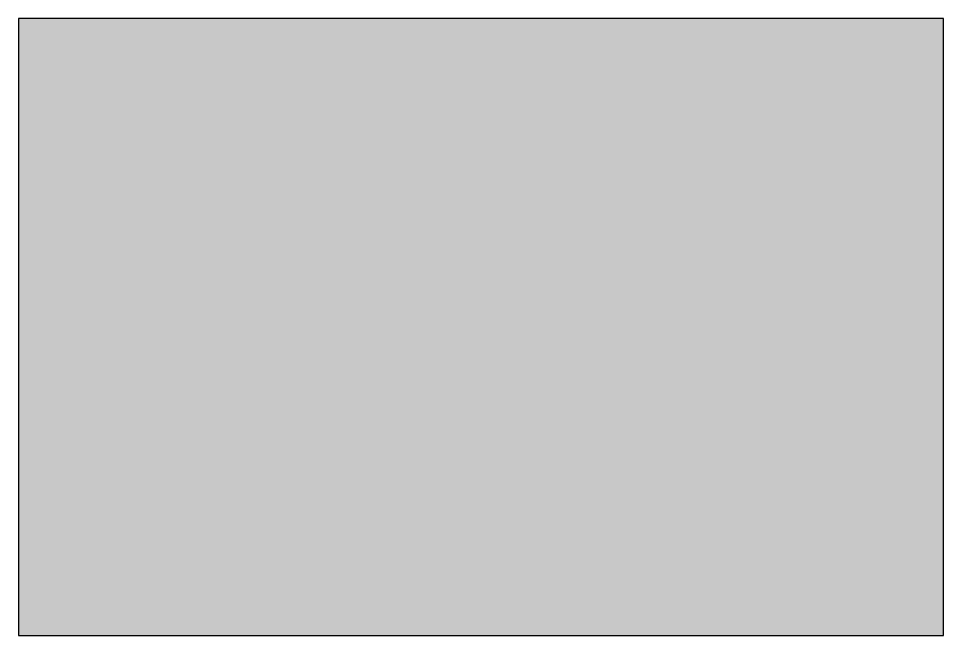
# Model space of a CAD drawing. Header units: millimetres. Extents: x 10 to 40, y 10 to 30.
import ezdxf

# ---------------------------------------------------------------- set-up
doc = ezdxf.new("R2010")
doc.units = ezdxf.units.MM
doc.layers.get('0').update_dxf_attribs({"lineweight": 25})

msp = doc.modelspace()

# ---------------------------------------------------------------- hatches: boundary and pattern name
at = {"transparency": 33554687}
msp.add_hatch(color=256, dxfattribs=at).paths.add_polyline_path([(10, 10), (40, 10), (40, 30), (10, 30)], flags=0)

# ---------------------------------------------------------------- linework, layer by layer
at = {"flags": 128}
msp.add_lwpolyline([(10, 10), (40, 10), (40, 30), (10, 30)], close=True, dxfattribs=at)

doc.saveas('drawing.dxf')
